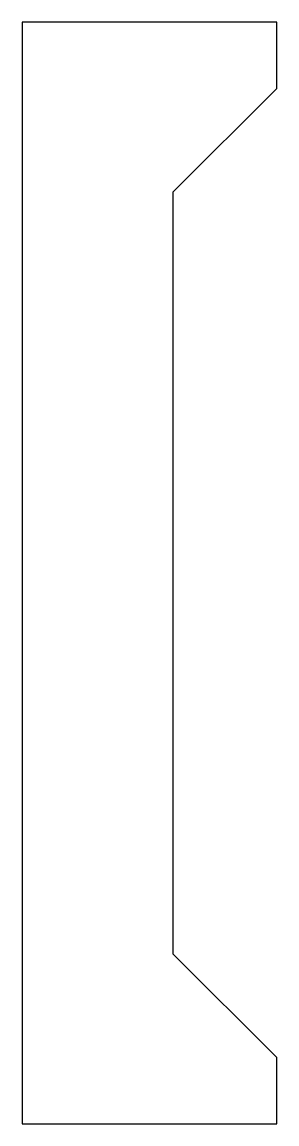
# Model space of a CAD drawing. Header units: millimetres. Extents: x -22.2 to -9.9, y -3.2 to 50.1.
import ezdxf

# ---------------------------------------------------------------- set-up
doc = ezdxf.new("R2010")
doc.units = ezdxf.units.MM
doc.layers.add('PERIMETER', color=5, linetype='CONTINUOUS')

msp = doc.modelspace()

# ---------------------------------------------------------------- linework, layer by layer
at = {"layer": 'PERIMETER'}
msp.add_lwpolyline([(-9.85, -3.15), (-9.85, 0.062), (-14.85, 5.062), (-14.85, 41.938), (-9.85, 46.938), (-9.85, 50.15), (-22.15, 50.15), (-22.15, -3.15)], close=True, dxfattribs=at)

doc.saveas('drawing.dxf')
